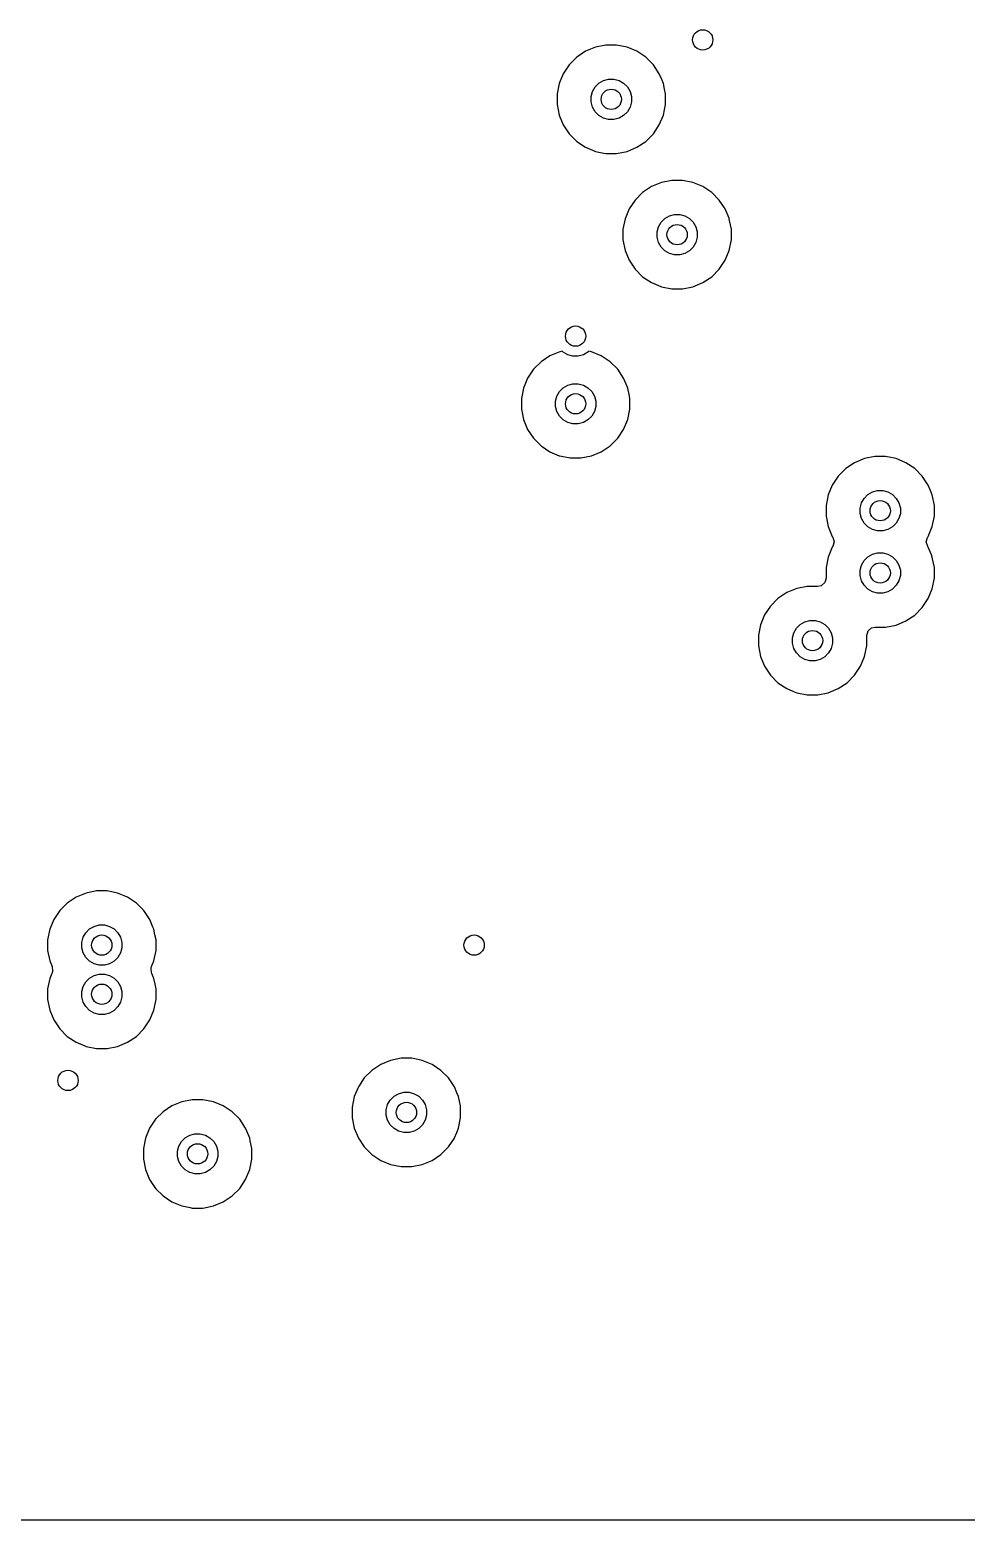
# Model space of a CAD drawing. Header units: inches. Extents: x 2.68 to 6.18, y -3.58 to -1.67.
# Drawn here: x 4.309 to 4.853, y -3.583 to -2.715 of the extents above; entities that cross this region are included whole.
import ezdxf

# ---------------------------------------------------------------- set-up
doc = ezdxf.new("R2010")
doc.units = ezdxf.units.IN
doc.header["$MEASUREMENT"] = 0
doc.layers.add('In2.Cu', color=33, linetype='CONTINUOUS', true_color=0xce7d2c)

msp = doc.modelspace()

# ---------------------------------------------------------------- linework, layer by layer
at = {"layer": 'In2.Cu', "linetype": 'CONTINUOUS'}
for p, q in [((4.62664, -2.73143), (4.62225, -2.73582)), ((4.6318, -2.72798), (4.62664, -2.73143)), ((4.62664, -2.73143), (4.62664, -2.73143)), ((4.63754, -2.7256), (4.6318, -2.72798)), ((4.6318, -2.72798), (4.6318, -2.72798)), ((4.64363, -2.72439), (4.63754, -2.7256)), ((4.63754, -2.7256), (4.63754, -2.7256)), ((4.64984, -2.72439), (4.64363, -2.72439)), ((4.64363, -2.72439), (4.64363, -2.72439)), ((4.65592, -2.7256), (4.64984, -2.72439)), ((4.64984, -2.72439), (4.64984, -2.72439)), ((4.65593, -2.7256), (4.65592, -2.7256)), ((4.66166, -2.72798), (4.65593, -2.7256)), ((4.66682, -2.73143), (4.66166, -2.72798)), ((4.66166, -2.72798), (4.66166, -2.72798)), ((4.67121, -2.73582), (4.66682, -2.73143)), ((4.66682, -2.73143), (4.66682, -2.73143)), ((4.62225, -2.73582), (4.6188, -2.74098)), ((4.62225, -2.73582), (4.62225, -2.73582)), ((4.67466, -2.74098), (4.67121, -2.73582)), ((4.67121, -2.73582), (4.67121, -2.73582)), ((4.61643, -2.74671), (4.61522, -2.7528)), ((4.6188, -2.74098), (4.61643, -2.74671)), ((4.61643, -2.74671), (4.61643, -2.74671)), ((4.6188, -2.74098), (4.6188, -2.74098)), ((4.63582, -2.75139), (4.63736, -2.74872)), ((4.63736, -2.74872), (4.63954, -2.74654)), ((4.63954, -2.74654), (4.64221, -2.74499)), ((4.64221, -2.74499), (4.64519, -2.7442)), ((4.64519, -2.7442), (4.64827, -2.7442)), ((4.64827, -2.7442), (4.65125, -2.74499)), ((4.65125, -2.74499), (4.65392, -2.74654)), ((4.65392, -2.74654), (4.6561, -2.74872)), ((4.6561, -2.74872), (4.65764, -2.75139)), ((4.67606, -2.74435), (4.67466, -2.74098)), ((4.67466, -2.74098), (4.67466, -2.74098)), ((4.67704, -2.74671), (4.67606, -2.74435)), ((4.67771, -2.75009), (4.67704, -2.74671)), ((4.61522, -2.7528), (4.61522, -2.75901)), ((4.63502, -2.75436), (4.63582, -2.75139)), ((4.63502, -2.75745), (4.63502, -2.75436)), ((4.63582, -2.76043), (4.63502, -2.75745)), ((4.65764, -2.75139), (4.65844, -2.75436)), ((4.65844, -2.75745), (4.65764, -2.76043)), ((4.65844, -2.75436), (4.65844, -2.75745)), ((4.67825, -2.7528), (4.67771, -2.75009)), ((4.67825, -2.75901), (4.67825, -2.7528)), ((4.67825, -2.7528), (4.67825, -2.7528)), ((4.67825, -2.7528), (4.67825, -2.7528)), ((4.61522, -2.75901), (4.61643, -2.7651)), ((4.61643, -2.7651), (4.61643, -2.7651)), ((4.61643, -2.7651), (4.6188, -2.77083)), ((4.63736, -2.7631), (4.63582, -2.76043)), ((4.63954, -2.76528), (4.63736, -2.7631)), ((4.64221, -2.76682), (4.63954, -2.76528)), ((4.65392, -2.76528), (4.65125, -2.76682)), ((4.6561, -2.7631), (4.65392, -2.76528)), ((4.65764, -2.76043), (4.6561, -2.7631)), ((4.67466, -2.77083), (4.67704, -2.7651)), ((4.67704, -2.7651), (4.67825, -2.75901)), ((4.6188, -2.77083), (4.6188, -2.77083)), ((4.6188, -2.77083), (4.62225, -2.776)), ((4.64519, -2.76762), (4.64221, -2.76682)), ((4.64827, -2.76762), (4.64519, -2.76762)), ((4.65125, -2.76682), (4.64827, -2.76762)), ((4.67121, -2.776), (4.67466, -2.77083)), ((4.62225, -2.776), (4.62225, -2.776)), ((4.62225, -2.776), (4.62664, -2.78039)), ((4.62664, -2.78039), (4.62664, -2.78039)), ((4.62664, -2.78039), (4.6318, -2.78383)), ((4.66166, -2.78383), (4.66682, -2.78039)), ((4.66682, -2.78039), (4.67121, -2.776)), ((4.6318, -2.78383), (4.6318, -2.78383)), ((4.6318, -2.78383), (4.63723, -2.78608)), ((4.63723, -2.78608), (4.63754, -2.78621)), ((4.63754, -2.78621), (4.64239, -2.78717)), ((4.64239, -2.78717), (4.64363, -2.78742)), ((4.64363, -2.78742), (4.64363, -2.78742)), ((4.64363, -2.78742), (4.64363, -2.78742)), ((4.64363, -2.78742), (4.64984, -2.78742)), ((4.64984, -2.78742), (4.65593, -2.78621)), ((4.64984, -2.78742), (4.64984, -2.78742)), ((4.65593, -2.78621), (4.66166, -2.78383)), ((4.67011, -2.80672), (4.66495, -2.81017)), ((4.67585, -2.80434), (4.67011, -2.80672)), ((4.67011, -2.80672), (4.67011, -2.80672)), ((4.68194, -2.80313), (4.67585, -2.80434)), ((4.67585, -2.80434), (4.67585, -2.80434)), ((4.68814, -2.80313), (4.68194, -2.80313)), ((4.68194, -2.80313), (4.68194, -2.80313)), ((4.69423, -2.80434), (4.68814, -2.80313)), ((4.68814, -2.80313), (4.68814, -2.80313)), ((4.69997, -2.80672), (4.69423, -2.80434)), ((4.69423, -2.80434), (4.69423, -2.80434)), ((4.70513, -2.81017), (4.69997, -2.80672)), ((4.69997, -2.80672), (4.69997, -2.80672)), ((4.66056, -2.81456), (4.65711, -2.81972)), ((4.66495, -2.81017), (4.66056, -2.81456)), ((4.66056, -2.81456), (4.66056, -2.81456)), ((4.66495, -2.81017), (4.66495, -2.81017)), ((4.70952, -2.81456), (4.70513, -2.81017)), ((4.70513, -2.81017), (4.70513, -2.81017)), ((4.71297, -2.81972), (4.70952, -2.81456)), ((4.70952, -2.81456), (4.70952, -2.81456)), ((4.65473, -2.82545), (4.65352, -2.83154)), ((4.65711, -2.81972), (4.65473, -2.82545)), ((4.65473, -2.82545), (4.65473, -2.82545)), ((4.65711, -2.81972), (4.65711, -2.81972)), ((4.67567, -2.82746), (4.67785, -2.82528)), ((4.67785, -2.82528), (4.68052, -2.82373)), ((4.68052, -2.82373), (4.6835, -2.82294)), ((4.6835, -2.82294), (4.68658, -2.82294)), ((4.68658, -2.82294), (4.68956, -2.82373)), ((4.68956, -2.82373), (4.69223, -2.82528)), ((4.69223, -2.82528), (4.69441, -2.82746)), ((4.71521, -2.82513), (4.71297, -2.81972)), ((4.71297, -2.81972), (4.71297, -2.81972)), ((4.71534, -2.82545), (4.71521, -2.82513)), ((4.71553, -2.8264), (4.71534, -2.82545)), ((4.71656, -2.83154), (4.71553, -2.8264)), ((4.65352, -2.83154), (4.65352, -2.83775)), ((4.67333, -2.8331), (4.67413, -2.83013)), ((4.67333, -2.83619), (4.67333, -2.8331)), ((4.67413, -2.83013), (4.67567, -2.82746)), ((4.69441, -2.82746), (4.69595, -2.83013)), ((4.69595, -2.83013), (4.69675, -2.8331)), ((4.69675, -2.8331), (4.69675, -2.83619)), ((4.71656, -2.83775), (4.71656, -2.83154)), ((4.71656, -2.83154), (4.71656, -2.83154)), ((4.71656, -2.83154), (4.71656, -2.83154)), ((4.65352, -2.83775), (4.65473, -2.84384)), ((4.65473, -2.84384), (4.65473, -2.84384)), ((4.65473, -2.84384), (4.65711, -2.84957)), ((4.67413, -2.83917), (4.67333, -2.83619)), ((4.67567, -2.84184), (4.67413, -2.83917)), ((4.67785, -2.84402), (4.67567, -2.84184)), ((4.68052, -2.84556), (4.67785, -2.84402)), ((4.69223, -2.84402), (4.68956, -2.84556)), ((4.69441, -2.84184), (4.69223, -2.84402)), ((4.69595, -2.83917), (4.69441, -2.84184)), ((4.69675, -2.83619), (4.69595, -2.83917)), ((4.71297, -2.84957), (4.71534, -2.84384)), ((4.71534, -2.84384), (4.71656, -2.83775)), ((4.65711, -2.84957), (4.65711, -2.84957)), ((4.65711, -2.84957), (4.66056, -2.85474)), ((4.6835, -2.84636), (4.68052, -2.84556)), ((4.68658, -2.84636), (4.6835, -2.84636)), ((4.68956, -2.84556), (4.68658, -2.84636)), ((4.70952, -2.85474), (4.71297, -2.84957)), ((4.66056, -2.85474), (4.66056, -2.85474)), ((4.66056, -2.85474), (4.66495, -2.85913)), ((4.66495, -2.85913), (4.66495, -2.85913)), ((4.66495, -2.85913), (4.67011, -2.86257)), ((4.69997, -2.86257), (4.70513, -2.85913)), ((4.70513, -2.85913), (4.70952, -2.85474)), ((4.67011, -2.86257), (4.67011, -2.86257)), ((4.67011, -2.86257), (4.67554, -2.86482)), ((4.67554, -2.86482), (4.67585, -2.86495)), ((4.67585, -2.86495), (4.68194, -2.86616)), ((4.68194, -2.86616), (4.68194, -2.86616)), ((4.68194, -2.86616), (4.68194, -2.86616)), ((4.68194, -2.86616), (4.68814, -2.86616)), ((4.68814, -2.86616), (4.69423, -2.86495)), ((4.68814, -2.86616), (4.68814, -2.86616)), ((4.69423, -2.86495), (4.69997, -2.86257)), ((4.61679, -2.90277), (4.61106, -2.90514)), ((4.61821, -2.90248), (4.61679, -2.90277)), ((4.61679, -2.90277), (4.61679, -2.90277)), ((4.61879, -2.90307), (4.61821, -2.90248)), ((4.62146, -2.90461), (4.61879, -2.90307)), ((4.62444, -2.90541), (4.62146, -2.90461)), ((4.6305, -2.90461), (4.62753, -2.90541)), ((4.63317, -2.90307), (4.6305, -2.90461)), ((4.63376, -2.90248), (4.63317, -2.90307)), ((4.63518, -2.90277), (4.63376, -2.90248)), ((4.64091, -2.90514), (4.63518, -2.90277)), ((4.63518, -2.90277), (4.63518, -2.90277)), ((4.6015, -2.91298), (4.59806, -2.91814)), ((4.60589, -2.90859), (4.6015, -2.91298)), ((4.6015, -2.91298), (4.6015, -2.91298)), ((4.61106, -2.90514), (4.60589, -2.90859)), ((4.60589, -2.90859), (4.60589, -2.90859)), ((4.61106, -2.90514), (4.61106, -2.90514)), ((4.62753, -2.90541), (4.62444, -2.90541)), ((4.64607, -2.90859), (4.64091, -2.90514)), ((4.64091, -2.90514), (4.64091, -2.90514)), ((4.65046, -2.91298), (4.64607, -2.90859)), ((4.64607, -2.90859), (4.64607, -2.90859)), ((4.65391, -2.91814), (4.65046, -2.91298)), ((4.65046, -2.91298), (4.65046, -2.91298)), ((4.59806, -2.91814), (4.59568, -2.92388)), ((4.59806, -2.91814), (4.59806, -2.91814)), ((4.61879, -2.9237), (4.62146, -2.92216)), ((4.62146, -2.92216), (4.62444, -2.92136)), ((4.62444, -2.92136), (4.62753, -2.92136)), ((4.62753, -2.92136), (4.6305, -2.92216)), ((4.6305, -2.92216), (4.63317, -2.9237)), ((4.65533, -2.92157), (4.65391, -2.91814)), ((4.65391, -2.91814), (4.65391, -2.91814)), ((4.65629, -2.92388), (4.65533, -2.92157)), ((4.59568, -2.92388), (4.59447, -2.92997)), ((4.59447, -2.92997), (4.59447, -2.93618)), ((4.59568, -2.92388), (4.59568, -2.92388)), ((4.61427, -2.93153), (4.61507, -2.92855)), ((4.61507, -2.92855), (4.61661, -2.92588)), ((4.61661, -2.92588), (4.61879, -2.9237)), ((4.63317, -2.9237), (4.63535, -2.92588)), ((4.63535, -2.92588), (4.6369, -2.92855)), ((4.6369, -2.92855), (4.63769, -2.93153)), ((4.65723, -2.9286), (4.65629, -2.92388)), ((4.6575, -2.92997), (4.65723, -2.9286)), ((4.6575, -2.93617), (4.6575, -2.92997)), ((4.6575, -2.92997), (4.6575, -2.92997)), ((4.6575, -2.92997), (4.6575, -2.92997)), ((4.59447, -2.93618), (4.59568, -2.94226)), ((4.61427, -2.93461), (4.61427, -2.93153)), ((4.61507, -2.93759), (4.61427, -2.93461)), ((4.61661, -2.94026), (4.61507, -2.93759)), ((4.6369, -2.93759), (4.63535, -2.94026)), ((4.63769, -2.93461), (4.6369, -2.93759)), ((4.63769, -2.93153), (4.63769, -2.93461)), ((4.65629, -2.94226), (4.6575, -2.93617)), ((4.59568, -2.94226), (4.59568, -2.94226)), ((4.59568, -2.94226), (4.59806, -2.948)), ((4.59806, -2.948), (4.59806, -2.948)), ((4.59806, -2.948), (4.6015, -2.95316)), ((4.61879, -2.94244), (4.61661, -2.94026)), ((4.62146, -2.94398), (4.61879, -2.94244)), ((4.62444, -2.94478), (4.62146, -2.94398)), ((4.62753, -2.94478), (4.62444, -2.94478)), ((4.6305, -2.94398), (4.62753, -2.94478)), ((4.63317, -2.94244), (4.6305, -2.94398)), ((4.63535, -2.94026), (4.63317, -2.94244)), ((4.65046, -2.95316), (4.65391, -2.948)), ((4.65391, -2.948), (4.65629, -2.94226)), ((4.6015, -2.95316), (4.6015, -2.95316)), ((4.6015, -2.95316), (4.60589, -2.95755)), ((4.64607, -2.95755), (4.65046, -2.95316)), ((4.60589, -2.95755), (4.60589, -2.95755)), ((4.60589, -2.95755), (4.61106, -2.961)), ((4.61106, -2.961), (4.61106, -2.961)), ((4.61106, -2.961), (4.61648, -2.96325)), ((4.61648, -2.96325), (4.61679, -2.96338)), ((4.61679, -2.96338), (4.62288, -2.96459)), ((4.62288, -2.96459), (4.62288, -2.96459)), ((4.62288, -2.96459), (4.62288, -2.96459)), ((4.62288, -2.96459), (4.62909, -2.96459)), ((4.62909, -2.96459), (4.63518, -2.96338)), ((4.62909, -2.96459), (4.62909, -2.96459)), ((4.63518, -2.96338), (4.64091, -2.961)), ((4.64091, -2.961), (4.64607, -2.95755)), ((4.79396, -2.96497), (4.78822, -2.96735)), ((4.80005, -2.96376), (4.79396, -2.96497)), ((4.79396, -2.96497), (4.79396, -2.96497)), ((4.80625, -2.96376), (4.80005, -2.96376)), ((4.80005, -2.96376), (4.80005, -2.96376)), ((4.81234, -2.96497), (4.80625, -2.96376)), ((4.80625, -2.96376), (4.80625, -2.96376)), ((4.81808, -2.96735), (4.81234, -2.96497)), ((4.81234, -2.96497), (4.81234, -2.96497)), ((4.78306, -2.9708), (4.77867, -2.97519)), ((4.78822, -2.96735), (4.78306, -2.9708)), ((4.78306, -2.9708), (4.78306, -2.9708)), ((4.78822, -2.96735), (4.78822, -2.96735)), ((4.82324, -2.9708), (4.81808, -2.96735)), ((4.81808, -2.96735), (4.81808, -2.96735)), ((4.82763, -2.97519), (4.82324, -2.9708)), ((4.82324, -2.9708), (4.82324, -2.9708)), ((4.77522, -2.98035), (4.77285, -2.98608)), ((4.77867, -2.97519), (4.77522, -2.98035)), ((4.77522, -2.98035), (4.77522, -2.98035)), ((4.77867, -2.97519), (4.77867, -2.97519)), ((4.83108, -2.98035), (4.82763, -2.97519)), ((4.82763, -2.97519), (4.82763, -2.97519)), ((4.83222, -2.98309), (4.83108, -2.98035)), ((4.83108, -2.98035), (4.83108, -2.98035)), ((4.83345, -2.98608), (4.83222, -2.98309)), ((4.77284, -2.98608), (4.77163, -2.99217)), ((4.77285, -2.98608), (4.77284, -2.98608)), ((4.79144, -2.99373), (4.79224, -2.99076)), ((4.79224, -2.99076), (4.79378, -2.98809)), ((4.79378, -2.98809), (4.79596, -2.98591)), ((4.79596, -2.98591), (4.79863, -2.98436)), ((4.79863, -2.98436), (4.80161, -2.98357)), ((4.80161, -2.98357), (4.80469, -2.98357)), ((4.80469, -2.98357), (4.80767, -2.98436)), ((4.80767, -2.98436), (4.81034, -2.98591)), ((4.81034, -2.98591), (4.81252, -2.98809)), ((4.81252, -2.98809), (4.81406, -2.99076)), ((4.81406, -2.99076), (4.81486, -2.99373)), ((4.83466, -2.99215), (4.83345, -2.98608)), ((4.77163, -2.99217), (4.77163, -2.99838)), ((4.77163, -2.99838), (4.77284, -3.00447)), ((4.79144, -2.99682), (4.79144, -2.99373)), ((4.79224, -2.9998), (4.79144, -2.99682)), ((4.79378, -3.00247), (4.79224, -2.9998)), ((4.81406, -2.9998), (4.81252, -3.00247)), ((4.81486, -2.99682), (4.81406, -2.9998)), ((4.81486, -2.99373), (4.81486, -2.99682)), ((4.83345, -3.00447), (4.83467, -2.99838)), ((4.83467, -2.99217), (4.83466, -2.99215)), ((4.83467, -2.99838), (4.83467, -2.99217)), ((4.83467, -2.99217), (4.83467, -2.99217)), ((4.83467, -2.99217), (4.83467, -2.99217)), ((4.77284, -3.00447), (4.77285, -3.00447)), ((4.77285, -3.00447), (4.77522, -3.0102)), ((4.79596, -3.00465), (4.79378, -3.00247)), ((4.79863, -3.00619), (4.79596, -3.00465)), ((4.80161, -3.00699), (4.79863, -3.00619)), ((4.80469, -3.00699), (4.80161, -3.00699)), ((4.80767, -3.00619), (4.80469, -3.00699)), ((4.81034, -3.00465), (4.80767, -3.00619)), ((4.81252, -3.00247), (4.81034, -3.00465)), ((4.83108, -3.0102), (4.83345, -3.00447)), ((4.77522, -3.01657), (4.77285, -3.0223)), ((4.77522, -3.0102), (4.77522, -3.0102)), ((4.77522, -3.0102), (4.77522, -3.0102)), ((4.77522, -3.0102), (4.77522, -3.0102)), ((4.77522, -3.0102), (4.77522, -3.0102)), ((4.77522, -3.0102), (4.77553, -3.01067)), ((4.77553, -3.0161), (4.77522, -3.01657)), ((4.77522, -3.01657), (4.77522, -3.01657)), ((4.77553, -3.01067), (4.77636, -3.0133)), ((4.77563, -3.01595), (4.77553, -3.0161)), ((4.77636, -3.0133), (4.77563, -3.01595)), ((4.82994, -3.01347), (4.83067, -3.01082)), ((4.83076, -3.0161), (4.82994, -3.01347)), ((4.83067, -3.01082), (4.83076, -3.01067)), ((4.83076, -3.01067), (4.83108, -3.0102)), ((4.83108, -3.01657), (4.83076, -3.0161)), ((4.83108, -3.0102), (4.83108, -3.0102)), ((4.83108, -3.0102), (4.83108, -3.0102)), ((4.83292, -3.021), (4.83108, -3.01657)), ((4.83108, -3.01657), (4.83108, -3.01657)), ((4.77284, -3.0223), (4.77163, -3.02839)), ((4.77285, -3.0223), (4.77284, -3.0223)), ((4.79224, -3.02698), (4.79378, -3.02431)), ((4.79378, -3.02431), (4.79596, -3.02213)), ((4.79596, -3.02213), (4.79863, -3.02058)), ((4.79863, -3.02058), (4.80161, -3.01979)), ((4.80161, -3.01979), (4.80469, -3.01979)), ((4.80469, -3.01979), (4.80767, -3.02058)), ((4.80767, -3.02058), (4.81034, -3.02213)), ((4.81034, -3.02213), (4.81252, -3.02431)), ((4.81252, -3.02431), (4.81406, -3.02698)), ((4.83345, -3.0223), (4.83292, -3.021)), ((4.83364, -3.02325), (4.83345, -3.0223)), ((4.83467, -3.02839), (4.83364, -3.02325)), ((4.77163, -3.03447), (4.77086, -3.03711)), ((4.77163, -3.02839), (4.77163, -3.03447)), ((4.79144, -3.02995), (4.79224, -3.02698)), ((4.79144, -3.03304), (4.79144, -3.02995)), ((4.79224, -3.03602), (4.79144, -3.03304)), ((4.81406, -3.02698), (4.81486, -3.02995)), ((4.81486, -3.03304), (4.81406, -3.03602)), ((4.81486, -3.02995), (4.81486, -3.03304)), ((4.83345, -3.04069), (4.83467, -3.0346)), ((4.83467, -3.0346), (4.83467, -3.02839)), ((4.83467, -3.02839), (4.83467, -3.02839)), ((4.83467, -3.02839), (4.83467, -3.02839)), ((4.74885, -3.04294), (4.74369, -3.04639)), ((4.75459, -3.04056), (4.74885, -3.04294)), ((4.74885, -3.04294), (4.74885, -3.04294)), ((4.76068, -3.03935), (4.75459, -3.04056)), ((4.75459, -3.04056), (4.75459, -3.04056)), ((4.76675, -3.03935), (4.76068, -3.03935)), ((4.76878, -3.03891), (4.76675, -3.03935)), ((4.77086, -3.03711), (4.76878, -3.03891)), ((4.79378, -3.03869), (4.79224, -3.03602)), ((4.79596, -3.04087), (4.79378, -3.03869)), ((4.79863, -3.04241), (4.79596, -3.04087)), ((4.80161, -3.04321), (4.79863, -3.04241)), ((4.80469, -3.04321), (4.80161, -3.04321)), ((4.80767, -3.04241), (4.80469, -3.04321)), ((4.81034, -3.04087), (4.80767, -3.04241)), ((4.81252, -3.03869), (4.81034, -3.04087)), ((4.81406, -3.03602), (4.81252, -3.03869)), ((4.83108, -3.04642), (4.83345, -3.04069)), ((4.7393, -3.05078), (4.73585, -3.05594)), ((4.74369, -3.04639), (4.7393, -3.05078)), ((4.7393, -3.05078), (4.7393, -3.05078)), ((4.74369, -3.04639), (4.74369, -3.04639)), ((4.82324, -3.05598), (4.82763, -3.05159)), ((4.82763, -3.05159), (4.83108, -3.04642)), ((4.73585, -3.05594), (4.73347, -3.06167)), ((4.73585, -3.05594), (4.73585, -3.05594)), ((4.75659, -3.0615), (4.75926, -3.05995)), ((4.75926, -3.05995), (4.76224, -3.05916)), ((4.76224, -3.05916), (4.76532, -3.05916)), ((4.76532, -3.05916), (4.7683, -3.05995)), ((4.7683, -3.05995), (4.77097, -3.0615)), ((4.81234, -3.0618), (4.81808, -3.05942)), ((4.81808, -3.05942), (4.82324, -3.05598)), ((4.73347, -3.06167), (4.73226, -3.06776)), ((4.73226, -3.06776), (4.73226, -3.07397)), ((4.73347, -3.06167), (4.73347, -3.06167)), ((4.75207, -3.06932), (4.75287, -3.06635)), ((4.75207, -3.07241), (4.75207, -3.06932)), ((4.75287, -3.06635), (4.75441, -3.06368)), ((4.75441, -3.06368), (4.75659, -3.0615)), ((4.77097, -3.0615), (4.77315, -3.06368)), ((4.77315, -3.06368), (4.77469, -3.06635)), ((4.77469, -3.06635), (4.77549, -3.06932)), ((4.77549, -3.06932), (4.77549, -3.07241)), ((4.7953, -3.06789), (4.79607, -3.06525)), ((4.7953, -3.07397), (4.7953, -3.06789)), ((4.79607, -3.06525), (4.79815, -3.06345)), ((4.79815, -3.06345), (4.80018, -3.06301)), ((4.80018, -3.06301), (4.80625, -3.06301)), ((4.80625, -3.06301), (4.81234, -3.0618)), ((4.80625, -3.06301), (4.80625, -3.06301)), ((4.73226, -3.07397), (4.73347, -3.08006)), ((4.75287, -3.07539), (4.75207, -3.07241)), ((4.75441, -3.07806), (4.75287, -3.07539)), ((4.75659, -3.08024), (4.75441, -3.07806)), ((4.77315, -3.07806), (4.77097, -3.08024)), ((4.77469, -3.07539), (4.77315, -3.07806)), ((4.77549, -3.07241), (4.77469, -3.07539)), ((4.79408, -3.08006), (4.7953, -3.07397)), ((4.73347, -3.08006), (4.73347, -3.08006)), ((4.73347, -3.08006), (4.73585, -3.08579)), ((4.73585, -3.08579), (4.73585, -3.08579)), ((4.73585, -3.08579), (4.7393, -3.09096)), ((4.75926, -3.08178), (4.75659, -3.08024)), ((4.76224, -3.08258), (4.75926, -3.08178)), ((4.76532, -3.08258), (4.76224, -3.08258)), ((4.7683, -3.08178), (4.76532, -3.08258)), ((4.77097, -3.08024), (4.7683, -3.08178)), ((4.78826, -3.09096), (4.79171, -3.08579)), ((4.79171, -3.08579), (4.79408, -3.08006)), ((4.7393, -3.09096), (4.7393, -3.09096)), ((4.7393, -3.09096), (4.74369, -3.09535)), ((4.74369, -3.09535), (4.74369, -3.09535)), ((4.74369, -3.09535), (4.74885, -3.09879)), ((4.77871, -3.0988), (4.78387, -3.09535)), ((4.78387, -3.09535), (4.78826, -3.09096)), ((4.74885, -3.09879), (4.74885, -3.0988)), ((4.74885, -3.0988), (4.75279, -3.10043)), ((4.75279, -3.10043), (4.75459, -3.10117)), ((4.75459, -3.10117), (4.76068, -3.10238)), ((4.76068, -3.10238), (4.76068, -3.10238)), ((4.76068, -3.10238), (4.76068, -3.10238)), ((4.76068, -3.10238), (4.76688, -3.10238)), ((4.76688, -3.10238), (4.77297, -3.10117)), ((4.76688, -3.10238), (4.76688, -3.10238)), ((4.77297, -3.10117), (4.77871, -3.0988)), ((4.34729, -3.21652), (4.3412, -3.21773)), ((4.3535, -3.21652), (4.34729, -3.21652)), ((4.34729, -3.21652), (4.34729, -3.21652)), ((4.35959, -3.21773), (4.3535, -3.21652)), ((4.3535, -3.21652), (4.3535, -3.21652)), ((4.3303, -3.22355), (4.32591, -3.22794)), ((4.33547, -3.2201), (4.3303, -3.22355)), ((4.3303, -3.22355), (4.3303, -3.22355)), ((4.3412, -3.21773), (4.33547, -3.2201)), ((4.33547, -3.2201), (4.33547, -3.2201)), ((4.3412, -3.21773), (4.3412, -3.21773)), ((4.36532, -3.2201), (4.35959, -3.21773)), ((4.35959, -3.21773), (4.35959, -3.21773)), ((4.37048, -3.22355), (4.36532, -3.2201)), ((4.36532, -3.2201), (4.36532, -3.2201)), ((4.37487, -3.22794), (4.37048, -3.22355)), ((4.37048, -3.22355), (4.37048, -3.22355)), ((4.32246, -3.2331), (4.32009, -3.23884)), ((4.32591, -3.22794), (4.32246, -3.2331)), ((4.32246, -3.2331), (4.32246, -3.2331)), ((4.32591, -3.22794), (4.32591, -3.22794)), ((4.37832, -3.2331), (4.37487, -3.22794)), ((4.37487, -3.22794), (4.37487, -3.22794)), ((4.38016, -3.23754), (4.37832, -3.2331)), ((4.37832, -3.2331), (4.37832, -3.2331)), ((4.32009, -3.23884), (4.31888, -3.24493)), ((4.32009, -3.23884), (4.32009, -3.23884)), ((4.33948, -3.24351), (4.34102, -3.24084)), ((4.34102, -3.24084), (4.3432, -3.23866)), ((4.3432, -3.23866), (4.34587, -3.23712)), ((4.34587, -3.23712), (4.34885, -3.23632)), ((4.34885, -3.23632), (4.35194, -3.23632)), ((4.35194, -3.23632), (4.35491, -3.23712)), ((4.35491, -3.23712), (4.35758, -3.23866)), ((4.35758, -3.23866), (4.35976, -3.24084)), ((4.35976, -3.24084), (4.36131, -3.24351)), ((4.3807, -3.23884), (4.38016, -3.23754)), ((4.38132, -3.24198), (4.3807, -3.23884)), ((4.38191, -3.24493), (4.38132, -3.24198)), ((4.31888, -3.24493), (4.31888, -3.25114)), ((4.31888, -3.25114), (4.32009, -3.25722)), ((4.33868, -3.24649), (4.33948, -3.24351)), ((4.33868, -3.24957), (4.33868, -3.24649)), ((4.33948, -3.25255), (4.33868, -3.24957)), ((4.36131, -3.24351), (4.3621, -3.24649)), ((4.3621, -3.24957), (4.36131, -3.25255)), ((4.3621, -3.24649), (4.3621, -3.24957)), ((4.3807, -3.25722), (4.38191, -3.25114)), ((4.38191, -3.25114), (4.38191, -3.24493)), ((4.38191, -3.24493), (4.38191, -3.24493)), ((4.38191, -3.24493), (4.38191, -3.24493)), ((4.32009, -3.25722), (4.32009, -3.25722)), ((4.32009, -3.25722), (4.32144, -3.26047)), ((4.32144, -3.26047), (4.32173, -3.26321)), ((4.34102, -3.25522), (4.33948, -3.25255)), ((4.3432, -3.2574), (4.34102, -3.25522)), ((4.34587, -3.25894), (4.3432, -3.2574)), ((4.34885, -3.25974), (4.34587, -3.25894)), ((4.35194, -3.25974), (4.34885, -3.25974)), ((4.35491, -3.25894), (4.35194, -3.25974)), ((4.35758, -3.2574), (4.35491, -3.25894)), ((4.35976, -3.25522), (4.35758, -3.2574)), ((4.36131, -3.25255), (4.35976, -3.25522)), ((4.37906, -3.26148), (4.37935, -3.26047)), ((4.37935, -3.26047), (4.3807, -3.25722)), ((4.32009, -3.26746), (4.31888, -3.27355)), ((4.32127, -3.26461), (4.32009, -3.26746)), ((4.32009, -3.26746), (4.32009, -3.26746)), ((4.32009, -3.26746), (4.32009, -3.26746)), ((4.32144, -3.26421), (4.32127, -3.26461)), ((4.32173, -3.26321), (4.32144, -3.26421)), ((4.34102, -3.26946), (4.3432, -3.26728)), ((4.3432, -3.26728), (4.34587, -3.26574)), ((4.34587, -3.26574), (4.34885, -3.26494)), ((4.34885, -3.26494), (4.35194, -3.26494)), ((4.35194, -3.26494), (4.35491, -3.26574)), ((4.35491, -3.26574), (4.35758, -3.26728)), ((4.35758, -3.26728), (4.35976, -3.26946)), ((4.37935, -3.26421), (4.37906, -3.26148)), ((4.37952, -3.26461), (4.37935, -3.26421)), ((4.3807, -3.26746), (4.37952, -3.26461)), ((4.38137, -3.27082), (4.3807, -3.26746)), ((4.31888, -3.27355), (4.31888, -3.27976)), ((4.33868, -3.27511), (4.33948, -3.27213)), ((4.33868, -3.2782), (4.33868, -3.27511)), ((4.33948, -3.27213), (4.34102, -3.26946)), ((4.35976, -3.26946), (4.36131, -3.27213)), ((4.36131, -3.27213), (4.3621, -3.27511)), ((4.3621, -3.27511), (4.3621, -3.2782)), ((4.38191, -3.27355), (4.38137, -3.27082)), ((4.38191, -3.27976), (4.38191, -3.27355)), ((4.38191, -3.27355), (4.38191, -3.27355)), ((4.38191, -3.27355), (4.38191, -3.27355)), ((4.31888, -3.27976), (4.32009, -3.28585)), ((4.32009, -3.28585), (4.32009, -3.28585)), ((4.32009, -3.28585), (4.32246, -3.29158)), ((4.33948, -3.28117), (4.33868, -3.2782)), ((4.34102, -3.28384), (4.33948, -3.28117)), ((4.3432, -3.28602), (4.34102, -3.28384)), ((4.34587, -3.28757), (4.3432, -3.28602)), ((4.35758, -3.28602), (4.35491, -3.28757)), ((4.35976, -3.28384), (4.35758, -3.28602)), ((4.36131, -3.28117), (4.35976, -3.28384)), ((4.3621, -3.2782), (4.36131, -3.28117)), ((4.37832, -3.29158), (4.3807, -3.28585)), ((4.3807, -3.28585), (4.38191, -3.27976)), ((4.32246, -3.29158), (4.32246, -3.29158)), ((4.32246, -3.29158), (4.32591, -3.29674)), ((4.34885, -3.28836), (4.34587, -3.28757)), ((4.35194, -3.28836), (4.34885, -3.28836)), ((4.35491, -3.28757), (4.35194, -3.28836)), ((4.37487, -3.29674), (4.37832, -3.29158)), ((4.32591, -3.29674), (4.32591, -3.29674)), ((4.32591, -3.29674), (4.3303, -3.30113)), ((4.3303, -3.30113), (4.3303, -3.30113)), ((4.3303, -3.30113), (4.33547, -3.30458)), ((4.36532, -3.30458), (4.37048, -3.30113)), ((4.37048, -3.30113), (4.37487, -3.29674)), ((4.33547, -3.30458), (4.33547, -3.30458)), ((4.33547, -3.30458), (4.34053, -3.30668)), ((4.34053, -3.30668), (4.3412, -3.30696)), ((4.3412, -3.30696), (4.34729, -3.30817)), ((4.34729, -3.30817), (4.34729, -3.30817)), ((4.34729, -3.30817), (4.34729, -3.30817)), ((4.34729, -3.30817), (4.3535, -3.30817)), ((4.3535, -3.30817), (4.35959, -3.30696)), ((4.3535, -3.30817), (4.3535, -3.30817)), ((4.35959, -3.30696), (4.36532, -3.30458)), ((4.50747, -3.32091), (4.50308, -3.3253)), ((4.51263, -3.31746), (4.50747, -3.32091)), ((4.50747, -3.32091), (4.50747, -3.32091)), ((4.51837, -3.31509), (4.51263, -3.31746)), ((4.51263, -3.31746), (4.51263, -3.31746)), ((4.52445, -3.31388), (4.51837, -3.31509)), ((4.51837, -3.31509), (4.51837, -3.31509)), ((4.52445, -3.31388), (4.52445, -3.31388)), ((4.53066, -3.31388), (4.52445, -3.31388)), ((4.53675, -3.31509), (4.53066, -3.31388)), ((4.53066, -3.31388), (4.53066, -3.31388)), ((4.54249, -3.31746), (4.53675, -3.31509)), ((4.53675, -3.31509), (4.53675, -3.31509)), ((4.54765, -3.32091), (4.54249, -3.31746)), ((4.54249, -3.31746), (4.54249, -3.31746)), ((4.55204, -3.3253), (4.54765, -3.32091)), ((4.54765, -3.32091), (4.54765, -3.32091)), ((4.50308, -3.3253), (4.49963, -3.33047)), ((4.50308, -3.3253), (4.50308, -3.3253)), ((4.55549, -3.33047), (4.55204, -3.3253)), ((4.55204, -3.3253), (4.55204, -3.3253)), ((4.40299, -3.33798), (4.39691, -3.33919)), ((4.4092, -3.33798), (4.40299, -3.33798)), ((4.40299, -3.33798), (4.40299, -3.33798)), ((4.41529, -3.33919), (4.4092, -3.33798)), ((4.4092, -3.33798), (4.4092, -3.33798)), ((4.49725, -3.3362), (4.49604, -3.34229)), ((4.49963, -3.33047), (4.49725, -3.3362)), ((4.49725, -3.3362), (4.49725, -3.3362)), ((4.49963, -3.33047), (4.49963, -3.33047)), ((4.51665, -3.34087), (4.51819, -3.3382)), ((4.51819, -3.3382), (4.52037, -3.33602)), ((4.52037, -3.33602), (4.52304, -3.33448)), ((4.52304, -3.33448), (4.52602, -3.33368)), ((4.52602, -3.33368), (4.5291, -3.33368)), ((4.5291, -3.33368), (4.53208, -3.33448)), ((4.53208, -3.33448), (4.53475, -3.33602)), ((4.53475, -3.33602), (4.53693, -3.3382)), ((4.53693, -3.3382), (4.53847, -3.34087)), ((4.55698, -3.33406), (4.55549, -3.33047)), ((4.55549, -3.33047), (4.55549, -3.33047)), ((4.55786, -3.3362), (4.55698, -3.33406)), ((4.55893, -3.34156), (4.55786, -3.3362)), ((4.38601, -3.34501), (4.38162, -3.3494)), ((4.39117, -3.34156), (4.38601, -3.34501)), ((4.38601, -3.34501), (4.38601, -3.34501)), ((4.39691, -3.33919), (4.39117, -3.34156)), ((4.39117, -3.34156), (4.39117, -3.34156)), ((4.39691, -3.33919), (4.39691, -3.33919)), ((4.42103, -3.34156), (4.41529, -3.33919)), ((4.41529, -3.33919), (4.41529, -3.33919)), ((4.42211, -3.34229), (4.42103, -3.34156)), ((4.42103, -3.34156), (4.42103, -3.34156)), ((4.42619, -3.34501), (4.42211, -3.34229)), ((4.43058, -3.3494), (4.42619, -3.34501)), ((4.42619, -3.34501), (4.42619, -3.34501)), ((4.49604, -3.34229), (4.49604, -3.3485)), ((4.51585, -3.34385), (4.51665, -3.34087)), ((4.51585, -3.34694), (4.51585, -3.34385)), ((4.51665, -3.34991), (4.51585, -3.34694)), ((4.53847, -3.34087), (4.53927, -3.34385)), ((4.53927, -3.34694), (4.53847, -3.34991)), ((4.53927, -3.34385), (4.53927, -3.34694)), ((4.55907, -3.34229), (4.55893, -3.34156)), ((4.55907, -3.3485), (4.55907, -3.34229)), ((4.55907, -3.34229), (4.55907, -3.34229)), ((4.55907, -3.34229), (4.55907, -3.34229)), ((4.37817, -3.35456), (4.37579, -3.3603)), ((4.38162, -3.3494), (4.37817, -3.35456)), ((4.37817, -3.35456), (4.37817, -3.35456)), ((4.38162, -3.3494), (4.38162, -3.3494)), ((4.43403, -3.35456), (4.43058, -3.3494)), ((4.43058, -3.3494), (4.43058, -3.3494)), ((4.43603, -3.3594), (4.43403, -3.35456)), ((4.43403, -3.35456), (4.43403, -3.35456)), ((4.49604, -3.3485), (4.49725, -3.35459)), ((4.49725, -3.35459), (4.49725, -3.35459)), ((4.49725, -3.35459), (4.49963, -3.36032)), ((4.51819, -3.35258), (4.51665, -3.34991)), ((4.52037, -3.35476), (4.51819, -3.35258)), ((4.52304, -3.35631), (4.52037, -3.35476)), ((4.53475, -3.35476), (4.53208, -3.35631)), ((4.53693, -3.35258), (4.53475, -3.35476)), ((4.53847, -3.34991), (4.53693, -3.35258)), ((4.55683, -3.35708), (4.55786, -3.35459)), ((4.55786, -3.35459), (4.55907, -3.3485)), ((4.37579, -3.3603), (4.37458, -3.36639)), ((4.37579, -3.3603), (4.37579, -3.3603)), ((4.39519, -3.36497), (4.39673, -3.3623)), ((4.39673, -3.3623), (4.39891, -3.36012)), ((4.39891, -3.36012), (4.40158, -3.35858)), ((4.40158, -3.35858), (4.40456, -3.35778)), ((4.40456, -3.35778), (4.40764, -3.35778)), ((4.40764, -3.35778), (4.41062, -3.35858)), ((4.41062, -3.35858), (4.41329, -3.36012)), ((4.41329, -3.36012), (4.41547, -3.3623)), ((4.41547, -3.3623), (4.41701, -3.36497)), ((4.4364, -3.3603), (4.43603, -3.3594)), ((4.43671, -3.36186), (4.4364, -3.3603)), ((4.43761, -3.36639), (4.43671, -3.36186)), ((4.49963, -3.36032), (4.49963, -3.36032)), ((4.49963, -3.36032), (4.50308, -3.36548)), ((4.52602, -3.3571), (4.52304, -3.35631)), ((4.5291, -3.3571), (4.52602, -3.3571)), ((4.53208, -3.35631), (4.5291, -3.3571)), ((4.55204, -3.36548), (4.55549, -3.36032)), ((4.55549, -3.36032), (4.55554, -3.3602)), ((4.55554, -3.3602), (4.55683, -3.35708)), ((4.37458, -3.36639), (4.37458, -3.3726)), ((4.37458, -3.3726), (4.37579, -3.37868)), ((4.39439, -3.36795), (4.39519, -3.36497)), ((4.39439, -3.37103), (4.39439, -3.36795)), ((4.39519, -3.37401), (4.39439, -3.37103)), ((4.41701, -3.36497), (4.41781, -3.36795)), ((4.41781, -3.37103), (4.41701, -3.37401)), ((4.41781, -3.36795), (4.41781, -3.37103)), ((4.4364, -3.37868), (4.43761, -3.3726)), ((4.43761, -3.3726), (4.43761, -3.36639)), ((4.43761, -3.36639), (4.43761, -3.36639)), ((4.43761, -3.36639), (4.43761, -3.36639)), ((4.50308, -3.36548), (4.50308, -3.36548)), ((4.50308, -3.36548), (4.50747, -3.36987)), ((4.50747, -3.36987), (4.50747, -3.36987)), ((4.50747, -3.36987), (4.51263, -3.37332)), ((4.51263, -3.37332), (4.51263, -3.37332)), ((4.51263, -3.37332), (4.51837, -3.3757)), ((4.53675, -3.3757), (4.54249, -3.37332)), ((4.54249, -3.37332), (4.54765, -3.36987)), ((4.54765, -3.36987), (4.55204, -3.36548)), ((4.37579, -3.37868), (4.37579, -3.37868)), ((4.37579, -3.37868), (4.37817, -3.38442)), ((4.39673, -3.37668), (4.39519, -3.37401)), ((4.39891, -3.37886), (4.39673, -3.37668)), ((4.40158, -3.3804), (4.39891, -3.37886)), ((4.40456, -3.3812), (4.40158, -3.3804)), ((4.40764, -3.3812), (4.40456, -3.3812)), ((4.41062, -3.3804), (4.40764, -3.3812)), ((4.41329, -3.37886), (4.41062, -3.3804)), ((4.41547, -3.37668), (4.41329, -3.37886)), ((4.41701, -3.37401), (4.41547, -3.37668)), ((4.43403, -3.38442), (4.4364, -3.37868)), ((4.51837, -3.3757), (4.51837, -3.3757)), ((4.51837, -3.3757), (4.52445, -3.37691)), ((4.52445, -3.37691), (4.52445, -3.37691)), ((4.52445, -3.37691), (4.52445, -3.37691)), ((4.52445, -3.37691), (4.53066, -3.37691)), ((4.53066, -3.37691), (4.53675, -3.3757)), ((4.53066, -3.37691), (4.53066, -3.37691)), ((4.37817, -3.38442), (4.37817, -3.38442)), ((4.37817, -3.38442), (4.38162, -3.38958)), ((4.38162, -3.38958), (4.38162, -3.38958)), ((4.38162, -3.38958), (4.38601, -3.39397)), ((4.42619, -3.39397), (4.43058, -3.38958)), ((4.43058, -3.38958), (4.43403, -3.38442)), ((4.38601, -3.39397), (4.38601, -3.39397)), ((4.38601, -3.39397), (4.39117, -3.39742)), ((4.39117, -3.39742), (4.39117, -3.39742)), ((4.39117, -3.39742), (4.39691, -3.3998)), ((4.41529, -3.3998), (4.42103, -3.39742)), ((4.42103, -3.39742), (4.42619, -3.39397)), ((4.39691, -3.3998), (4.39691, -3.3998)), ((4.39691, -3.3998), (4.40172, -3.40075)), ((4.40172, -3.40075), (4.40299, -3.40101)), ((4.40299, -3.40101), (4.40299, -3.40101)), ((4.40299, -3.40101), (4.40299, -3.40101)), ((4.40299, -3.40101), (4.4092, -3.40101)), ((4.4092, -3.40101), (4.41529, -3.3998)), ((4.4092, -3.40101), (4.4092, -3.40101)), ((6.1762, -3.58266), (2.68207, -3.58266))]:
    msp.add_line(p, q, dxfattribs=at)
at = {"layer": 'In2.Cu'}
for centre in [(4.6999, -2.72136), (4.64673, -2.75591), (4.68504, -2.83465), (4.62598, -2.8937), (4.62598, -2.93307), (4.80315, -2.99528), (4.80315, -3.0315), (4.76378, -3.07087), (4.35039, -3.24803), (4.56693, -3.24803), (4.35039, -3.27665), (4.33071, -3.32677), (4.52756, -3.34539), (4.4061, -3.36949)]:
    msp.add_circle(centre, 0.00591, dxfattribs=at)

doc.saveas('drawing.dxf')
